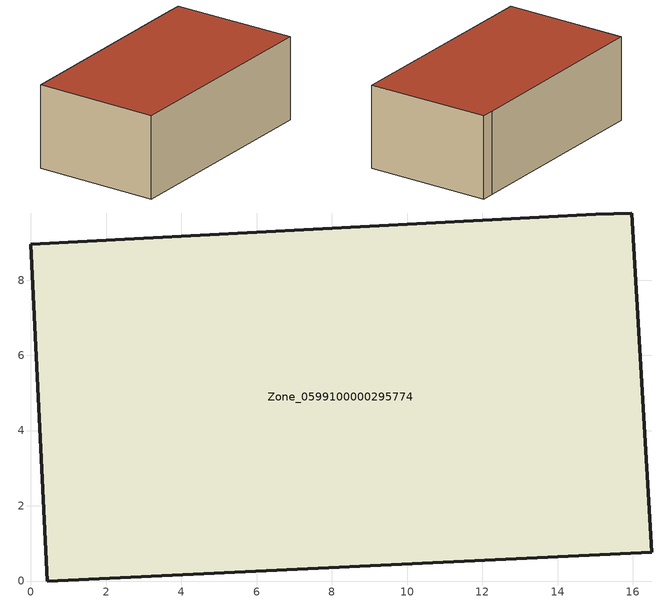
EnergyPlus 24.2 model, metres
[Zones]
Zone_0599100000295774
 floor ground (C_G): 0,8.95 15.01,9.75 15.98,9.78 16.5,0.77 0.43,0 z0
 wall outside (C_F): 0.43,0 16.5,0.77 15.98,9.78 15.01,9.75 0,8.95 0.43,0 z0:6.02
 roof outside (C_R): 15.01,9.75 0,8.95 0.43,0 16.5,0.77 15.98,9.78 z6.02
[BUILDING]
Pand.0599100000295774: North Axis=0; Terrain=City; Loads Convergence Tolerance Value=0.04; Temperature Convergence Tolerance Value=0.4; Solar Distribution=FullExterior; Maximum Number of Warmup Days=25; Minimum Number of Warmup Days=1
[Site:Location]
Rotterdam.The.Hague.AP_ZH_NLD Design_Conditions: Latitude=51.96; Longitude=4.45; Time Zone=1; Elevation=-4.5
[SITE:GROUNDTEMPERATURE:BUILDINGSURFACE]
18, 18, 18, 18, 18, 18, 18, 18, 18, 18, 18, 18
[MATERIAL] Thermal Absorptance=0.9; Solar Absorptance=0.7; Visible Absorptance=0.7
Name | Roughness | Thickness | Conductivity | Density | Specific Heat
G.D.1975-1991 | MediumSmooth | 0.15 | 0.288461 | 540 | 1210
F.D.1975-1991 | Rough | 0.3 | 0.230769 | 1920 | 840
R.D.1975-1991 | MediumRough | 0.2 | 0.153846 | 1500 | 1000
[CONSTRUCTION]
C_G: G.D.1975-1991
C_F: F.D.1975-1991
C_R: R.D.1975-1991
[ZONE]
Zone_0599100000295774: Type=1; Multiplier=1; Ceiling Height=Autocalculate; Volume=Autocalculate; Floor Area=autocalculate; Part of Total Floor Area=Yes
[ZONEINFILTRATION:DESIGNFLOWRATE]
Infil_Zone_0599100000295774: Zone or ZoneList or Space or SpaceList=Zone_0599100000295774; Schedule=AlwaysOn; Design Flow Rate Calculation Method=Flow/Area; Flow Rate per Floor Area=0.0042; Constant Term Coefficient=1; Temperature Term Coefficient=0; Velocity Term Coefficient=0; Velocity Squared Term Coefficient=0
[HVACTEMPLATE:ZONE:IDEALLOADSAIRSYSTEM]
Zone_0599100000295774: Maximum Heating Supply Air Temperature=50; Minimum Cooling Supply Air Temperature=13; Maximum Heating Supply Air Humidity Ratio=0.0156; Minimum Cooling Supply Air Humidity Ratio=0.0077; Heating Limit=NoLimit; Cooling Limit=NoLimit; Dehumidification Control Type=ConstantSensibleHeatRatio; Cooling Sensible Heat Ratio=0.7; Dehumidification Setpoint=60; Humidification Control Type=None; Humidification Setpoint=30; Outdoor Air Method=None; Outdoor Air Flow Rate per Person=0.00944; Outdoor Air Flow Rate per Zone Floor Area=0; Outdoor Air Flow Rate per Zone=0; Demand Controlled Ventilation Type=None; Outdoor Air Economizer Type=NoEconomizer; Heat Recovery Type=None; Sensible Heat Recovery Effectiveness=0.7; Latent Heat Recovery Effectiveness=0.65
[ZONECONTROL:THERMOSTAT]
ThermostatControl_Zone_0599100000295774: Zone or ZoneList=Zone_0599100000295774; Control Type Schedule=DualSetpointControlType; Control 1=Thermostat_Zone_0599100000295774; Temperature Difference Between Cutout And Setpoint=0
[THERMOSTATSETPOINT:DUALSETPOINT]
Thermostat_Zone_0599100000295774: Heating Setpoint Temperature Schedule=HeatingSetpoint_Zone_0599100000295774; Cooling Setpoint Temperature Schedule=CoolingSetpoint_Zone_0599100000295774
[SCHEDULE:COMPACT]
HeatingSetpoint_Zone_0599100000295774: Through: 12/31, For: AllDays, Until: 24:00, 21
CoolingSetpoint_Zone_0599100000295774: Through: 12/31, For: AllDays, Until: 24:00, 24
DualSetpointControlType: Through: 12/31, For: AllDays, Until: 24:00, 4
AlwaysOn: Through: 12/31, For: AllDays, Until: 24:00, 1
